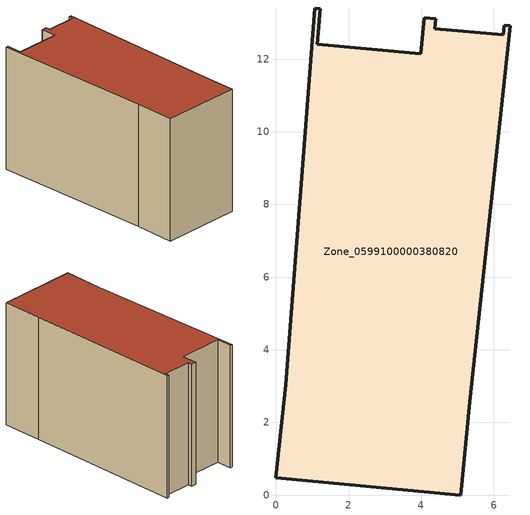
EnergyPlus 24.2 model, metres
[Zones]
Zone_0599100000380820
 floor ground (C_G): 5.1,0 0,0.48 0.27,3.03 1.07,13.41 1.22,13.39 1.14,12.4 3.99,12.14 4.08,13.14 4.41,13.11 4.38,12.84 6.26,12.66 6.29,12.93 6.45,12.92 5.34,2.57 z0
 wall outside (C_F): 0,0.48 5.1,0 5.34,2.57 6.45,12.92 6.29,12.93 6.26,12.66 4.38,12.84 4.41,13.11 4.08,13.14 3.99,12.14 1.14,12.4 1.22,13.39 1.07,13.41 0.27,3.03 0,0.48 z0:7.92
 roof outside (C_R): 5.34,2.57 6.45,12.92 6.29,12.93 6.26,12.66 4.38,12.84 4.41,13.11 4.08,13.14 3.99,12.14 1.14,12.4 1.22,13.39 1.07,13.41 0.27,3.03 0,0.48 5.1,0 z7.92
[BUILDING]
Pand.0599100000380820: North Axis=0; Terrain=City; Loads Convergence Tolerance Value=0.04; Temperature Convergence Tolerance Value=0.4; Solar Distribution=FullExterior; Maximum Number of Warmup Days=25; Minimum Number of Warmup Days=1
[Site:Location]
Rotterdam.The.Hague.AP_ZH_NLD Design_Conditions: Latitude=51.96; Longitude=4.45; Time Zone=1; Elevation=-4.5
[SITE:GROUNDTEMPERATURE:BUILDINGSURFACE]
18, 18, 18, 18, 18, 18, 18, 18, 18, 18, 18, 18
[MATERIAL] Thermal Absorptance=0.9; Solar Absorptance=0.7; Visible Absorptance=0.7
Name | Roughness | Thickness | Conductivity | Density | Specific Heat
G.TI.1992-2005 | MediumSmooth | 0.15 | 0.06 | 540 | 1210
F.TI.1992-2005 | Rough | 0.3 | 0.12 | 1920 | 840
R.TI.1992-2005 | MediumRough | 0.2 | 0.08 | 1500 | 1000
[CONSTRUCTION]
C_G: G.TI.1992-2005
C_F: F.TI.1992-2005
C_R: R.TI.1992-2005
[ZONE]
Zone_0599100000380820: Type=1; Multiplier=1; Ceiling Height=Autocalculate; Volume=Autocalculate; Floor Area=autocalculate; Part of Total Floor Area=Yes
[ZONEINFILTRATION:DESIGNFLOWRATE]
Infil_Zone_0599100000380820: Zone or ZoneList or Space or SpaceList=Zone_0599100000380820; Schedule=AlwaysOn; Design Flow Rate Calculation Method=Flow/Area; Flow Rate per Floor Area=0.0015; Constant Term Coefficient=1; Temperature Term Coefficient=0; Velocity Term Coefficient=0; Velocity Squared Term Coefficient=0
[HVACTEMPLATE:ZONE:IDEALLOADSAIRSYSTEM]
Zone_0599100000380820: Maximum Heating Supply Air Temperature=50; Minimum Cooling Supply Air Temperature=13; Maximum Heating Supply Air Humidity Ratio=0.0156; Minimum Cooling Supply Air Humidity Ratio=0.0077; Heating Limit=NoLimit; Cooling Limit=NoLimit; Dehumidification Control Type=ConstantSensibleHeatRatio; Cooling Sensible Heat Ratio=0.7; Dehumidification Setpoint=60; Humidification Control Type=None; Humidification Setpoint=30; Outdoor Air Method=None; Outdoor Air Flow Rate per Person=0.00944; Outdoor Air Flow Rate per Zone Floor Area=0; Outdoor Air Flow Rate per Zone=0; Demand Controlled Ventilation Type=None; Outdoor Air Economizer Type=NoEconomizer; Heat Recovery Type=None; Sensible Heat Recovery Effectiveness=0.7; Latent Heat Recovery Effectiveness=0.65
[ZONECONTROL:THERMOSTAT]
ThermostatControl_Zone_0599100000380820: Zone or ZoneList=Zone_0599100000380820; Control Type Schedule=DualSetpointControlType; Control 1=Thermostat_Zone_0599100000380820; Temperature Difference Between Cutout And Setpoint=0
[THERMOSTATSETPOINT:DUALSETPOINT]
Thermostat_Zone_0599100000380820: Heating Setpoint Temperature Schedule=HeatingSetpoint_Zone_0599100000380820; Cooling Setpoint Temperature Schedule=CoolingSetpoint_Zone_0599100000380820
[SCHEDULE:COMPACT]
HeatingSetpoint_Zone_0599100000380820: Through: 12/31, For: AllDays, Until: 24:00, 21
CoolingSetpoint_Zone_0599100000380820: Through: 12/31, For: AllDays, Until: 24:00, 24
DualSetpointControlType: Through: 12/31, For: AllDays, Until: 24:00, 4
AlwaysOn: Through: 12/31, For: AllDays, Until: 24:00, 1
